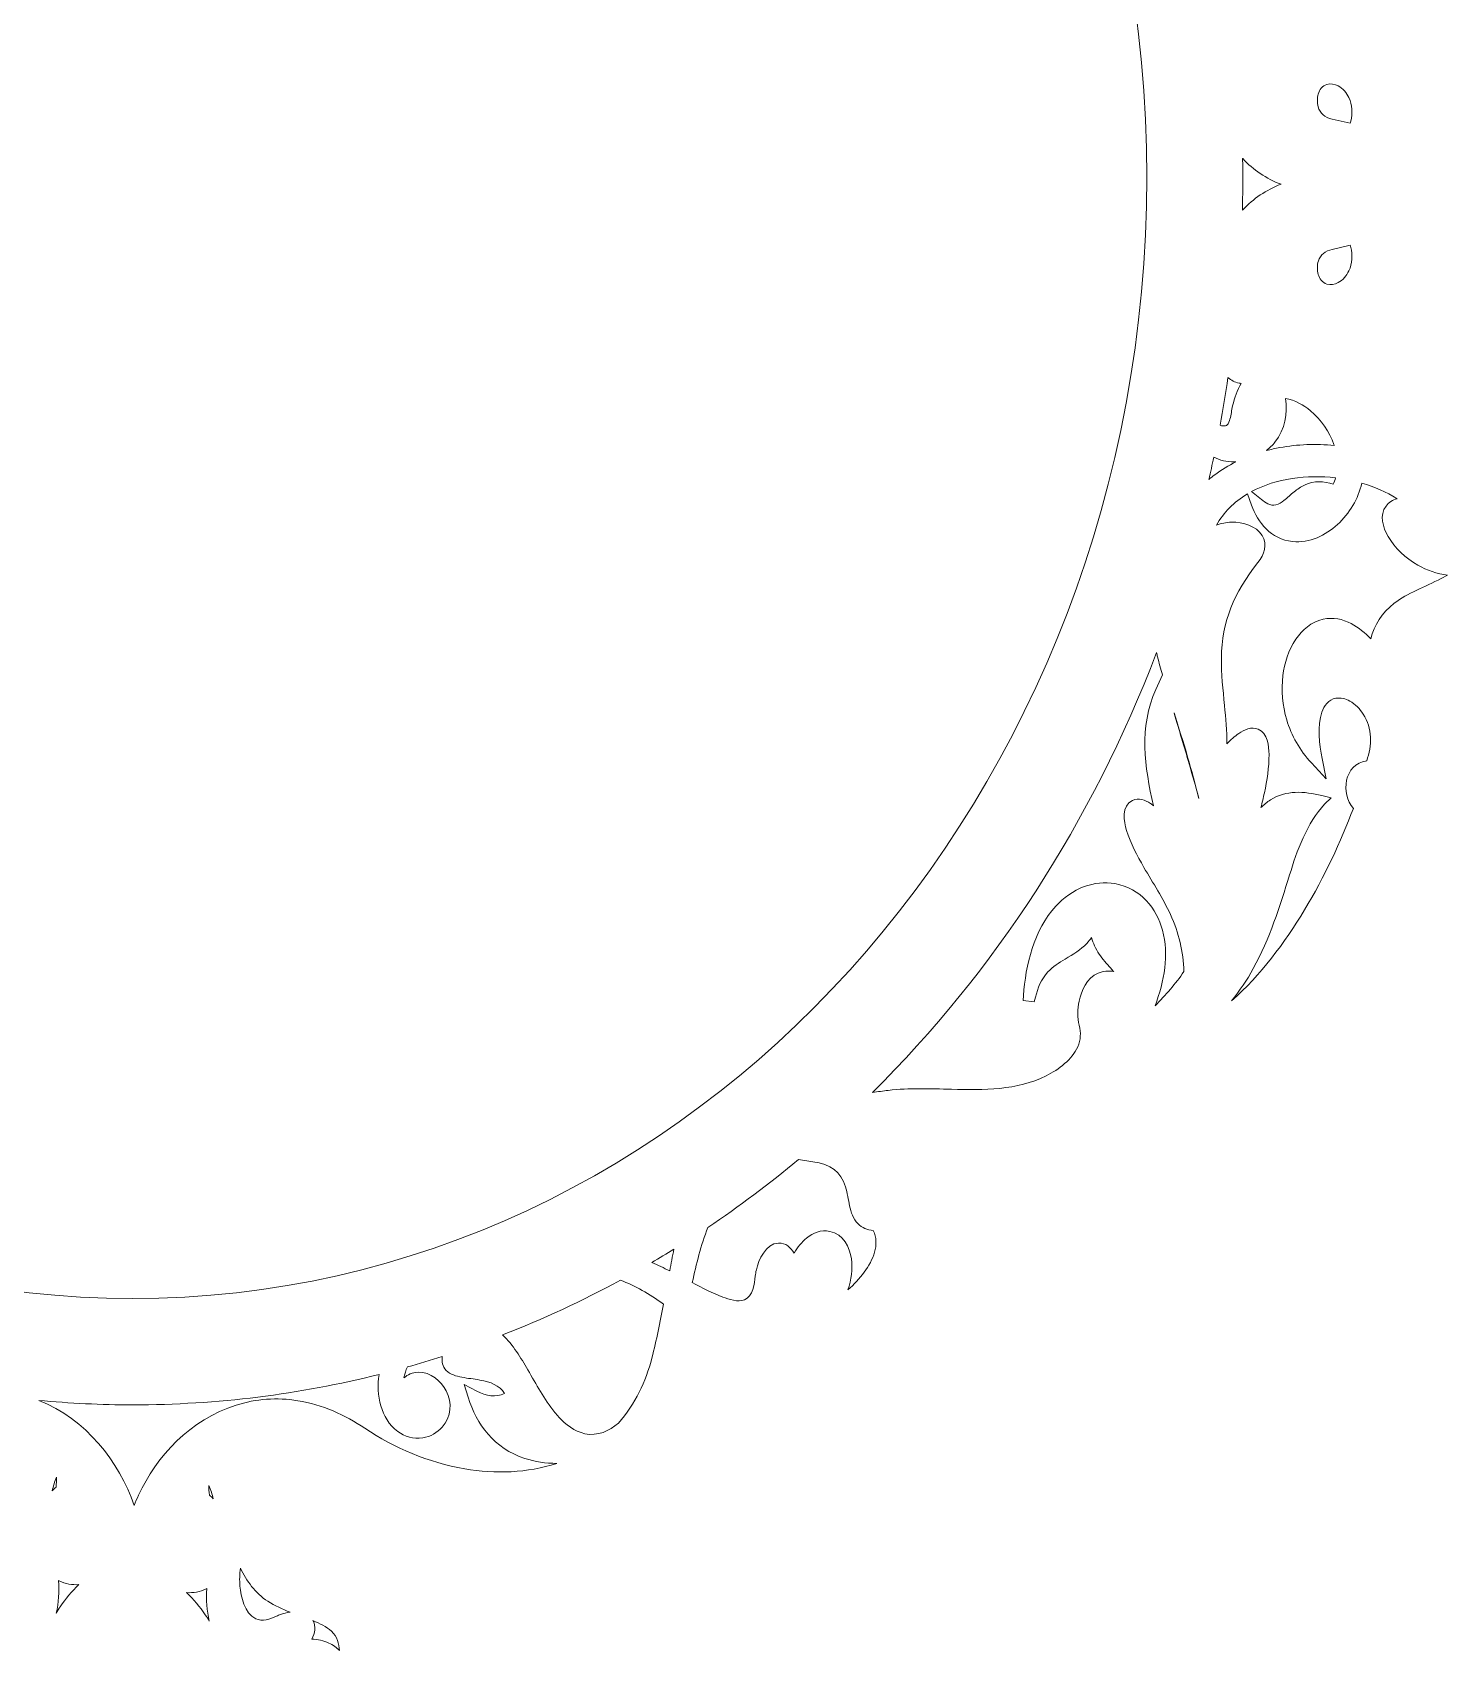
# Model space of a CAD drawing. Header units: millimetres. Extents: x -989 to 989, y -553 to 553.
# Drawn here: x 445.47 to 482.22, y 162.48 to 204.49 of the extents above; entities that cross this region are included whole.
import ezdxf

# ---------------------------------------------------------------- set-up
doc = ezdxf.new("R2010")
doc.units = ezdxf.units.MM
doc.header["$MEASUREMENT"] = 0
doc.layers.add('Camada 1', color=7, linetype='Continuous')

msp = doc.modelspace()

# ---------------------------------------------------------------- linework, layer by layer
at = {"layer": 'Camada 1', "color": 250, "lineweight": 9}
for points, knots in [([(448.0761, 229.8447), (462.6176, 229.8447), (474.4058, 216.8115), (474.4058, 200.7342), (474.4058, 200.7342), (474.4058, 184.6569), (462.6176, 171.6237), (448.0761, 171.6237), (448.0761, 171.6237), (433.5346, 171.6237), (421.7464, 184.6569), (421.7464, 200.7342), (421.7464, 200.7342), (421.7464, 216.8115), (433.5346, 229.8447), (448.0761, 229.8447)], [0, 0, 0, 0, 0.2, 0.2, 0.2, 0.2, 0.4, 0.4, 0.4, 0.4, 0.6, 0.6, 0.6, 0.6, 1, 1, 1, 1]), ([(479.6934, 202.1303), (479.6988, 202.1494), (479.7037, 202.1685), (479.7082, 202.1879), (479.7082, 202.1879), (479.7539, 202.386), (479.7474, 202.6108), (479.656, 202.7985), (479.656, 202.7985), (479.5974, 202.9191), (479.504, 203.0351), (479.3737, 203.1017), (479.3737, 203.1017), (479.2879, 203.1455), (479.1832, 203.1671), (479.0865, 203.1402), (479.0865, 203.1402), (478.9589, 203.1046), (478.8906, 202.9988), (478.8617, 202.8891), (478.8617, 202.8891), (478.8341, 202.7839), (478.83, 202.6668), (478.8589, 202.5616), (478.8589, 202.5616), (478.9061, 202.3898), (479.0298, 202.2826), (479.2227, 202.2383), (479.2227, 202.2383), (479.2227, 202.2383), (479.6934, 202.1303), (479.6934, 202.1303)], [0, 0, 0, 0, 0.1111111, 0.1111111, 0.1111111, 0.1111111, 0.2222222, 0.2222222, 0.2222222, 0.2222222, 0.3333333, 0.3333333, 0.3333333, 0.3333333, 0.4444444, 0.4444444, 0.4444444, 0.4444444, 0.5555556, 0.5555556, 0.5555556, 0.5555556, 0.6666667, 0.6666667, 0.6666667, 0.6666667, 0.7777778, 0.7777778, 0.7777778, 0.7777778, 1, 1, 1, 1]), ([(476.8963, 201.2195), (476.8986, 201.0578), (476.9019, 200.8965), (476.9019, 200.7342), (476.9019, 200.7342), (476.9019, 200.4457), (476.8981, 200.1582), (476.8911, 199.8716), (476.8911, 199.8716), (476.8911, 199.8716), (476.9019, 199.8833), (476.9019, 199.8833), (476.9019, 199.8833), (477.1746, 200.1741), (477.5101, 200.4042), (477.8935, 200.5485), (477.8935, 200.5485), (477.5101, 200.6927), (477.1746, 200.9227), (476.9019, 201.2135), (476.9019, 201.2135), (476.9019, 201.2135), (476.8963, 201.2195), (476.8963, 201.2195)], [0, 0, 0, 0, 0.1428571, 0.1428571, 0.1428571, 0.1428571, 0.2857143, 0.2857143, 0.2857143, 0.2857143, 0.4285714, 0.4285714, 0.4285714, 0.4285714, 0.5714286, 0.5714286, 0.5714286, 0.5714286, 0.7142857, 0.7142857, 0.7142857, 0.7142857, 1, 1, 1, 1]), ([(479.6934, 198.9665), (479.6934, 198.9665), (479.2227, 198.8585), (479.2227, 198.8585), (479.2227, 198.8585), (479.0406, 198.8167), (478.918, 198.7186), (478.8655, 198.5574), (478.8655, 198.5574), (478.8294, 198.4463), (478.8322, 198.3198), (478.8617, 198.2077), (478.8617, 198.2077), (478.8906, 198.0979), (478.9589, 197.9922), (479.0865, 197.9566), (479.0865, 197.9566), (479.1831, 197.9296), (479.2879, 197.9513), (479.3737, 197.9951), (479.3737, 197.9951), (479.504, 198.0617), (479.5974, 198.1777), (479.656, 198.2983), (479.656, 198.2983), (479.7474, 198.486), (479.7539, 198.7108), (479.7082, 198.9089), (479.7082, 198.9089), (479.7037, 198.9283), (479.6988, 198.9474), (479.6934, 198.9665)], [0, 0, 0, 0, 0.1111111, 0.1111111, 0.1111111, 0.1111111, 0.2222222, 0.2222222, 0.2222222, 0.2222222, 0.3333333, 0.3333333, 0.3333333, 0.3333333, 0.4444444, 0.4444444, 0.4444444, 0.4444444, 0.5555556, 0.5555556, 0.5555556, 0.5555556, 0.6666667, 0.6666667, 0.6666667, 0.6666667, 0.7777778, 0.7777778, 0.7777778, 0.7777778, 1, 1, 1, 1]), ([(476.5172, 195.5299), (476.4555, 195.1149), (476.3886, 194.7019), (476.3126, 194.2925), (476.3126, 194.2925), (476.3243, 194.2872), (476.3364, 194.2829), (476.3491, 194.28), (476.3491, 194.28), (476.3831, 194.272), (476.4178, 194.2739), (476.4516, 194.2812), (476.4516, 194.2812), (476.4682, 194.2849), (476.4833, 194.2904), (476.4961, 194.3007), (476.4961, 194.3007), (476.5349, 194.3319), (476.5568, 194.4092), (476.5678, 194.4525), (476.5678, 194.4525), (476.5967, 194.5651), (476.6128, 194.6823), (476.638, 194.7961), (476.638, 194.7961), (476.6854, 195.0096), (476.7555, 195.2009), (476.8621, 195.3787), (476.8621, 195.3787), (476.8425, 195.3805), (476.8227, 195.3833), (476.8029, 195.3872), (476.8029, 195.3872), (476.6922, 195.409), (476.5978, 195.4603), (476.5172, 195.5299)], [0, 0, 0, 0, 0.1, 0.1, 0.1, 0.1, 0.2, 0.2, 0.2, 0.2, 0.3, 0.3, 0.3, 0.3, 0.4, 0.4, 0.4, 0.4, 0.5, 0.5, 0.5, 0.5, 0.6, 0.6, 0.6, 0.6, 0.7, 0.7, 0.7, 0.7, 0.8, 0.8, 0.8, 0.8, 1, 1, 1, 1]), ([(477.5156, 193.6349), (477.6291, 193.6647), (477.7442, 193.6902), (477.8603, 193.7115), (477.8603, 193.7115), (478.3152, 193.795), (478.8076, 193.8179), (479.2751, 193.7657), (479.2751, 193.7657), (479.2722, 193.7745), (479.2691, 193.7834), (479.2661, 193.7923), (479.2661, 193.7923), (479.1528, 194.1182), (478.9372, 194.4354), (478.6566, 194.6693), (478.6566, 194.6693), (478.4815, 194.8154), (478.2529, 194.9495), (478.0092, 194.9911), (478.0092, 194.9911), (478.0716, 194.5958), (478.0018, 194.1897), (477.737, 193.8555), (477.737, 193.8555), (477.6728, 193.7745), (477.5983, 193.7002), (477.5156, 193.6349)], [0, 0, 0, 0, 0.125, 0.125, 0.125, 0.125, 0.25, 0.25, 0.25, 0.25, 0.375, 0.375, 0.375, 0.375, 0.5, 0.5, 0.5, 0.5, 0.625, 0.625, 0.625, 0.625, 0.75, 0.75, 0.75, 0.75, 1, 1, 1, 1]), ([(476.1469, 193.4605), (476.1063, 193.2682), (476.0638, 193.0768), (476.0201, 192.8859), (476.0201, 192.8859), (476.0704, 192.926), (476.1215, 192.9656), (476.1736, 193.0048), (476.1736, 193.0048), (476.3449, 193.1336), (476.5297, 193.2458), (476.7243, 193.3421), (476.7243, 193.3421), (476.7085, 193.3415), (476.6927, 193.3413), (476.6768, 193.3413), (476.6768, 193.3413), (476.4796, 193.3418), (476.3024, 193.3853), (476.1469, 193.4605)], [0, 0, 0, 0, 0.1666667, 0.1666667, 0.1666667, 0.1666667, 0.3333333, 0.3333333, 0.3333333, 0.3333333, 0.5, 0.5, 0.5, 0.5, 0.6666667, 0.6666667, 0.6666667, 0.6666667, 1, 1, 1, 1]), ([(477.1293, 192.5704), (477.1293, 192.5704), (477.3828, 192.366), (477.3828, 192.366), (477.3828, 192.366), (477.4775, 192.2896), (477.6207, 192.1905), (477.7588, 192.2225), (477.7588, 192.2225), (477.8357, 192.2402), (477.9107, 192.2936), (477.9691, 192.3396), (477.9691, 192.3396), (478.0606, 192.4117), (478.1443, 192.492), (478.2351, 192.5652), (478.2351, 192.5652), (478.3172, 192.6313), (478.4045, 192.6925), (478.5025, 192.7392), (478.5025, 192.7392), (478.7542, 192.8591), (479.0061, 192.848), (479.2516, 192.7597), (479.2516, 192.7597), (479.2756, 192.814), (479.2954, 192.8696), (479.3111, 192.9262), (479.3111, 192.9262), (478.5704, 193.0155), (477.7722, 192.9171), (477.1293, 192.5704)], [0, 0, 0, 0, 0.1111111, 0.1111111, 0.1111111, 0.1111111, 0.2222222, 0.2222222, 0.2222222, 0.2222222, 0.3333333, 0.3333333, 0.3333333, 0.3333333, 0.4444444, 0.4444444, 0.4444444, 0.4444444, 0.5555556, 0.5555556, 0.5555556, 0.5555556, 0.6666667, 0.6666667, 0.6666667, 0.6666667, 0.7777778, 0.7777778, 0.7777778, 0.7777778, 1, 1, 1, 1]), ([(482.2208, 190.401), (481.9469, 190.4356), (481.6838, 190.5274), (481.447, 190.6622), (481.447, 190.6622), (481.1306, 190.8423), (480.845, 191.1085), (480.6737, 191.4067), (480.6737, 191.4067), (480.5404, 191.6388), (480.4439, 191.9598), (480.6203, 192.1954), (480.6203, 192.1954), (480.6922, 192.2914), (480.7927, 192.3511), (480.9057, 192.3854), (480.9057, 192.3854), (480.6267, 192.5591), (480.3158, 192.6931), (479.9922, 192.7874), (479.9922, 192.7874), (479.8957, 192.3884), (479.6803, 192.0054), (479.3593, 191.7133), (479.3593, 191.7133), (479.058, 191.4391), (478.6359, 191.2287), (478.1913, 191.2742), (478.1913, 191.2742), (477.6221, 191.3325), (477.2928, 191.7723), (477.1272, 192.2188), (477.1272, 192.2188), (477.1272, 192.2188), (477.02, 192.5081), (477.02, 192.5081), (477.02, 192.5081), (476.669, 192.297), (476.4009, 192.024), (476.2168, 191.7026), (476.2168, 191.7026), (476.3385, 191.7472), (476.4706, 191.7721), (476.6075, 191.7754), (476.6075, 191.7754), (476.9083, 191.7825), (477.2465, 191.6776), (477.401, 191.4336), (477.401, 191.4336), (477.5515, 191.196), (477.4627, 190.9353), (477.296, 190.726), (477.296, 190.726), (476.6733, 189.9443), (476.3548, 189.2062), (476.3453, 188.2466), (476.3453, 188.2466), (476.3412, 187.8371), (476.3877, 187.4269), (476.4268, 187.0192), (476.4268, 187.0192), (476.4588, 186.6865), (476.4847, 186.3571), (476.491, 186.0255), (476.491, 186.0255), (476.5873, 186.1241), (476.6899, 186.2168), (476.7957, 186.2906), (476.7957, 186.2906), (476.9354, 186.3879), (477.1232, 186.4761), (477.3013, 186.4043), (477.3013, 186.4043), (477.5527, 186.3028), (477.5795, 185.9574), (477.582, 185.7467), (477.582, 185.7467), (477.5858, 185.4202), (477.5296, 185.0704), (477.462, 184.7499), (477.462, 184.7499), (477.4354, 184.6238), (477.4054, 184.4951), (477.3716, 184.3662), (477.3716, 184.3662), (477.449, 184.4418), (477.5311, 184.5113), (477.6212, 184.5691), (477.6212, 184.5691), (478.0221, 184.8261), (478.4953, 184.7896), (478.9496, 184.6815), (478.9496, 184.6815), (478.9496, 184.6815), (479.1938, 184.6234), (479.1938, 184.6234), (479.1938, 184.6234), (479.1938, 184.6234), (479.0273, 184.4544), (479.0273, 184.4544), (479.0273, 184.4544), (478.5677, 183.988), (478.3014, 183.2141), (478.118, 182.6258), (478.118, 182.6258), (477.8615, 181.8031), (477.5995, 180.9616), (477.1747, 180.1927), (477.1747, 180.1927), (477.0073, 179.8898), (476.8201, 179.6097), (476.6118, 179.3474), (476.6118, 179.3474), (478.1137, 180.7112), (479.1092, 182.6213), (479.7739, 184.3464), (479.7739, 184.3464), (479.4343, 184.7234), (479.5285, 185.5022), (480.1182, 185.5799), (480.1182, 185.5799), (480.261, 185.9778), (480.2663, 186.4224), (480.0298, 186.7937), (480.0298, 186.7937), (479.9451, 186.9267), (479.8254, 187.0519), (479.6776, 187.1324), (479.6776, 187.1324), (479.5722, 187.1897), (479.4441, 187.2277), (479.3198, 187.2066), (479.3198, 187.2066), (479.1209, 187.1729), (479.0112, 187.0012), (478.9547, 186.8436), (478.9547, 186.8436), (478.8268, 186.4862), (478.8851, 186.0033), (478.9601, 185.6421), (478.9601, 185.6421), (478.9601, 185.6421), (479.0701, 185.1125), (479.0701, 185.1125), (479.0701, 185.1125), (479.0701, 185.1125), (478.6838, 185.5277), (478.6838, 185.5277), (478.6838, 185.5277), (478.3793, 185.855), (478.1639, 186.2373), (478.0416, 186.6471), (478.0416, 186.6471), (477.931, 187.0176), (477.8964, 187.4111), (477.9441, 187.7923), (477.9441, 187.7923), (477.9848, 188.1173), (478.0891, 188.457), (478.28, 188.7389), (478.28, 188.7389), (478.4409, 188.9765), (478.6768, 189.1883), (478.9885, 189.257), (478.9885, 189.257), (479.2441, 189.3133), (479.4945, 189.2606), (479.7185, 189.1447), (479.7185, 189.1447), (479.9091, 189.046), (480.078, 188.9041), (480.2242, 188.749), (480.2242, 188.749), (480.3223, 189.1043), (480.5001, 189.4185), (480.8336, 189.672), (480.8336, 189.672), (481.0076, 189.8042), (481.2049, 189.9077), (481.4057, 190.0041), (481.4057, 190.0041), (481.6213, 190.1077), (481.8401, 190.2043), (482.0523, 190.3139), (482.0523, 190.3139), (482.0523, 190.3139), (482.2208, 190.401), (482.2208, 190.401)], [0, 0, 0, 0, 0.0208333, 0.0208333, 0.0208333, 0.0208333, 0.0416667, 0.0416667, 0.0416667, 0.0416667, 0.0625, 0.0625, 0.0625, 0.0625, 0.0833333, 0.0833333, 0.0833333, 0.0833333, 0.1041667, 0.1041667, 0.1041667, 0.1041667, 0.125, 0.125, 0.125, 0.125, 0.1458333, 0.1458333, 0.1458333, 0.1458333, 0.1666667, 0.1666667, 0.1666667, 0.1666667, 0.1875, 0.1875, 0.1875, 0.1875, 0.2083333, 0.2083333, 0.2083333, 0.2083333, 0.2291667, 0.2291667, 0.2291667, 0.2291667, 0.25, 0.25, 0.25, 0.25, 0.2708333, 0.2708333, 0.2708333, 0.2708333, 0.2916667, 0.2916667, 0.2916667, 0.2916667, 0.3125, 0.3125, 0.3125, 0.3125, 0.3333333, 0.3333333, 0.3333333, 0.3333333, 0.3541667, 0.3541667, 0.3541667, 0.3541667, 0.375, 0.375, 0.375, 0.375, 0.3958333, 0.3958333, 0.3958333, 0.3958333, 0.4166667, 0.4166667, 0.4166667, 0.4166667, 0.4375, 0.4375, 0.4375, 0.4375, 0.4583333, 0.4583333, 0.4583333, 0.4583333, 0.4791667, 0.4791667, 0.4791667, 0.4791667, 0.5, 0.5, 0.5, 0.5, 0.5208333, 0.5208333, 0.5208333, 0.5208333, 0.5416667, 0.5416667, 0.5416667, 0.5416667, 0.5625, 0.5625, 0.5625, 0.5625, 0.5833333, 0.5833333, 0.5833333, 0.5833333, 0.6041667, 0.6041667, 0.6041667, 0.6041667, 0.625, 0.625, 0.625, 0.625, 0.6458333, 0.6458333, 0.6458333, 0.6458333, 0.6666667, 0.6666667, 0.6666667, 0.6666667, 0.6875, 0.6875, 0.6875, 0.6875, 0.7083333, 0.7083333, 0.7083333, 0.7083333, 0.7291667, 0.7291667, 0.7291667, 0.7291667, 0.75, 0.75, 0.75, 0.75, 0.7708333, 0.7708333, 0.7708333, 0.7708333, 0.7916667, 0.7916667, 0.7916667, 0.7916667, 0.8125, 0.8125, 0.8125, 0.8125, 0.8333333, 0.8333333, 0.8333333, 0.8333333, 0.8541667, 0.8541667, 0.8541667, 0.8541667, 0.875, 0.875, 0.875, 0.875, 0.8958333, 0.8958333, 0.8958333, 0.8958333, 0.9166667, 0.9166667, 0.9166667, 0.9166667, 0.9375, 0.9375, 0.9375, 0.9375, 0.9583333, 0.9583333, 0.9583333, 0.9583333, 1, 1, 1, 1]), ([(474.6602, 188.3928), (472.9884, 183.9972), (470.4508, 180.1036), (467.2834, 176.972), (467.2834, 176.972), (467.4214, 176.9917), (467.5593, 177.0096), (467.6966, 177.0263), (467.6966, 177.0263), (468.2377, 177.0921), (468.7909, 177.0701), (469.3352, 177.0563), (469.3352, 177.0563), (470.1708, 177.035), (471.0419, 177.0246), (471.7915, 177.4033), (471.7915, 177.4033), (472.1296, 177.5741), (472.4708, 177.8268), (472.6141, 178.1575), (472.6141, 178.1575), (472.6929, 178.3394), (472.7033, 178.526), (472.654, 178.7154), (472.654, 178.7154), (472.603, 178.9117), (472.6122, 179.1468), (472.6522, 179.3441), (472.6522, 179.3441), (472.7073, 179.6154), (472.8479, 179.9418), (473.1451, 180.0705), (473.1451, 180.0705), (473.2793, 180.1286), (473.4162, 180.1352), (473.5484, 180.1097), (473.5484, 180.1097), (473.5229, 180.1387), (473.4972, 180.1673), (473.4716, 180.1959), (473.4716, 180.1959), (473.3653, 180.3148), (473.2612, 180.433), (473.1738, 180.564), (473.1738, 180.564), (473.0799, 180.7047), (473.0152, 180.8474), (472.9755, 180.9935), (472.9755, 180.9935), (472.9378, 180.9411), (472.8962, 180.8906), (472.8502, 180.8423), (472.8502, 180.8423), (472.687, 180.6706), (472.5007, 180.559), (472.2927, 180.4366), (472.2927, 180.4366), (472.124, 180.3372), (471.9681, 180.241), (471.8388, 180.1), (471.8388, 180.1), (471.6669, 179.9125), (471.5745, 179.6812), (471.5174, 179.4476), (471.5174, 179.4476), (471.5174, 179.4476), (471.4866, 179.321), (471.4866, 179.321), (471.4866, 179.321), (471.4866, 179.321), (471.1974, 179.3564), (471.1974, 179.3564), (471.1974, 179.3564), (471.1974, 179.3564), (471.2063, 179.4857), (471.2063, 179.4857), (471.2063, 179.4857), (471.2602, 180.2715), (471.4717, 181.1863), (472.0483, 181.8111), (472.0483, 181.8111), (472.247, 182.0264), (472.4938, 182.2097), (472.7852, 182.3171), (472.7852, 182.3171), (473.0386, 182.4105), (473.3126, 182.4408), (473.5827, 182.3934), (473.5827, 182.3934), (474.2539, 182.2757), (474.6642, 181.7473), (474.8154, 181.1874), (474.8154, 181.1874), (474.9869, 180.5521), (474.8643, 179.8574), (474.6218, 179.2225), (474.6218, 179.2225), (474.8995, 179.4999), (475.156, 179.7947), (475.372, 180.1095), (475.372, 180.1095), (475.3578, 180.6306), (475.2439, 181.1097), (475.0224, 181.5939), (475.0224, 181.5939), (474.8285, 182.0176), (474.5699, 182.4077), (474.3342, 182.8127), (474.3342, 182.8127), (474.1533, 183.1233), (473.9926, 183.4369), (473.8827, 183.7737), (473.8827, 183.7737), (473.8093, 183.9988), (473.746, 184.4176), (474.0339, 184.5519), (474.0339, 184.5519), (474.194, 184.6266), (474.3692, 184.5622), (474.503, 184.4746), (474.503, 184.4746), (474.5298, 184.457), (474.5563, 184.4378), (474.5824, 184.4174), (474.5824, 184.4174), (474.3491, 185.4227), (474.2023, 186.4505), (474.6446, 187.4365), (474.6446, 187.4365), (474.6446, 187.4365), (474.8141, 187.8142), (474.8141, 187.8142), (474.8141, 187.8142), (474.7698, 187.9685), (474.7277, 188.1232), (474.6885, 188.2785), (474.6885, 188.2785), (474.6789, 188.3165), (474.6695, 188.3546), (474.6602, 188.3928)], [0, 0, 0, 0, 0.0277778, 0.0277778, 0.0277778, 0.0277778, 0.0555556, 0.0555556, 0.0555556, 0.0555556, 0.0833333, 0.0833333, 0.0833333, 0.0833333, 0.1111111, 0.1111111, 0.1111111, 0.1111111, 0.1388889, 0.1388889, 0.1388889, 0.1388889, 0.1666667, 0.1666667, 0.1666667, 0.1666667, 0.1944444, 0.1944444, 0.1944444, 0.1944444, 0.2222222, 0.2222222, 0.2222222, 0.2222222, 0.25, 0.25, 0.25, 0.25, 0.2777778, 0.2777778, 0.2777778, 0.2777778, 0.3055556, 0.3055556, 0.3055556, 0.3055556, 0.3333333, 0.3333333, 0.3333333, 0.3333333, 0.3611111, 0.3611111, 0.3611111, 0.3611111, 0.3888889, 0.3888889, 0.3888889, 0.3888889, 0.4166667, 0.4166667, 0.4166667, 0.4166667, 0.4444444, 0.4444444, 0.4444444, 0.4444444, 0.4722222, 0.4722222, 0.4722222, 0.4722222, 0.5, 0.5, 0.5, 0.5, 0.5277778, 0.5277778, 0.5277778, 0.5277778, 0.5555556, 0.5555556, 0.5555556, 0.5555556, 0.5833333, 0.5833333, 0.5833333, 0.5833333, 0.6111111, 0.6111111, 0.6111111, 0.6111111, 0.6388889, 0.6388889, 0.6388889, 0.6388889, 0.6666667, 0.6666667, 0.6666667, 0.6666667, 0.6944444, 0.6944444, 0.6944444, 0.6944444, 0.7222222, 0.7222222, 0.7222222, 0.7222222, 0.75, 0.75, 0.75, 0.75, 0.7777778, 0.7777778, 0.7777778, 0.7777778, 0.8055556, 0.8055556, 0.8055556, 0.8055556, 0.8333333, 0.8333333, 0.8333333, 0.8333333, 0.8611111, 0.8611111, 0.8611111, 0.8611111, 0.8888889, 0.8888889, 0.8888889, 0.8888889, 0.9166667, 0.9166667, 0.9166667, 0.9166667, 0.9444444, 0.9444444, 0.9444444, 0.9444444, 1, 1, 1, 1]), ([(475.1158, 186.8281), (475.2462, 186.3863), (475.3794, 185.9451), (475.5083, 185.5029), (475.5083, 185.5029), (475.5957, 185.2033), (475.6813, 184.9027), (475.7612, 184.6009), (475.7612, 184.6009), (475.6726, 184.9617), (475.5732, 185.3207), (475.4696, 185.6781), (475.4696, 185.6781), (475.3579, 186.063), (475.2366, 186.4455), (475.1158, 186.8281)], [0, 0, 0, 0, 0.2, 0.2, 0.2, 0.2, 0.4, 0.4, 0.4, 0.4, 0.6, 0.6, 0.6, 0.6, 1, 1, 1, 1]), ([(463.0125, 173.4708), (462.8302, 173.0041), (462.7075, 172.5156), (462.6062, 172.0375), (462.6062, 172.0375), (462.8617, 171.9025), (463.1301, 171.7609), (463.3999, 171.6599), (463.3999, 171.6599), (463.5503, 171.6036), (463.7986, 171.524), (463.9598, 171.5865), (463.9598, 171.5865), (464.1768, 171.6705), (464.2258, 172.0232), (464.242, 172.2002), (464.242, 172.2002), (464.2473, 172.2574), (464.2566, 172.3144), (464.2694, 172.3706), (464.2694, 172.3706), (464.3249, 172.6155), (464.5084, 173.0508), (464.8476, 173.0638), (464.8476, 173.0638), (465.0334, 173.071), (465.1627, 172.9497), (465.2525, 172.8031), (465.2525, 172.8031), (465.3389, 172.9496), (465.4455, 173.088), (465.5761, 173.1943), (465.5761, 173.1943), (465.7398, 173.3275), (465.9511, 173.4136), (466.1759, 173.367), (466.1759, 173.367), (466.5322, 173.2932), (466.6962, 172.948), (466.7386, 172.6568), (466.7386, 172.6568), (466.7775, 172.3901), (466.7365, 172.1115), (466.6496, 171.8456), (466.6496, 171.8456), (466.8047, 171.9871), (466.9492, 172.1423), (467.0703, 172.3072), (467.0703, 172.3072), (467.302, 172.6228), (467.4826, 173.0245), (467.3054, 173.388), (467.3054, 173.388), (467.1541, 173.4079), (467.0166, 173.4613), (466.9095, 173.5663), (466.9095, 173.5663), (466.7804, 173.693), (466.7277, 173.8641), (466.6921, 174.0279), (466.6921, 174.0279), (466.6563, 174.1924), (466.6357, 174.3596), (466.5869, 174.5217), (466.5869, 174.5217), (466.465, 174.9267), (466.1986, 175.1039), (465.7348, 175.1728), (465.7348, 175.1728), (465.7348, 175.1728), (465.3616, 175.2282), (465.3616, 175.2282), (465.3616, 175.2282), (464.6067, 174.6011), (463.8226, 174.0146), (463.0125, 173.4708)], [0, 0, 0, 0, 0.05, 0.05, 0.05, 0.05, 0.1, 0.1, 0.1, 0.1, 0.15, 0.15, 0.15, 0.15, 0.2, 0.2, 0.2, 0.2, 0.25, 0.25, 0.25, 0.25, 0.3, 0.3, 0.3, 0.3, 0.35, 0.35, 0.35, 0.35, 0.4, 0.4, 0.4, 0.4, 0.45, 0.45, 0.45, 0.45, 0.5, 0.5, 0.5, 0.5, 0.55, 0.55, 0.55, 0.55, 0.6, 0.6, 0.6, 0.6, 0.65, 0.65, 0.65, 0.65, 0.7, 0.7, 0.7, 0.7, 0.75, 0.75, 0.75, 0.75, 0.8, 0.8, 0.8, 0.8, 0.85, 0.85, 0.85, 0.85, 0.9, 0.9, 0.9, 0.9, 1, 1, 1, 1]), ([(462.1305, 172.9048), (461.9397, 172.7872), (461.748, 172.6711), (461.5546, 172.558), (461.5546, 172.558), (461.7132, 172.4903), (461.8688, 172.4165), (462.0194, 172.3415), (462.0194, 172.3415), (462.0539, 172.528), (462.0898, 172.7166), (462.1305, 172.9048)], [0, 0, 0, 0, 0.25, 0.25, 0.25, 0.25, 0.5, 0.5, 0.5, 0.5, 1, 1, 1, 1]), ([(460.7401, 172.0984), (459.7503, 171.5629), (458.7292, 171.0877), (457.6798, 170.6781), (457.6798, 170.6781), (457.9559, 170.4156), (458.1521, 170.09), (458.335, 169.7727), (458.335, 169.7727), (458.5542, 169.3927), (458.7606, 169.0195), (459.037, 168.6678), (459.037, 168.6678), (459.0699, 168.626), (459.1044, 168.5851), (459.1407, 168.5455), (459.1407, 168.5455), (459.3124, 168.3578), (459.5461, 168.1734), (459.817, 168.1147), (459.817, 168.1147), (460.1542, 168.0416), (460.4489, 168.1877), (460.6872, 168.389), (460.6872, 168.389), (461.1229, 168.8847), (461.3997, 169.4692), (461.5572, 170.0795), (461.5572, 170.0795), (461.677, 170.5439), (461.7718, 171.0103), (461.8606, 171.4797), (461.8606, 171.4797), (461.4875, 171.7368), (461.1259, 171.9602), (460.7401, 172.0984)], [0, 0, 0, 0, 0.1, 0.1, 0.1, 0.1, 0.2, 0.2, 0.2, 0.2, 0.3, 0.3, 0.3, 0.3, 0.4, 0.4, 0.4, 0.4, 0.5, 0.5, 0.5, 0.5, 0.6, 0.6, 0.6, 0.6, 0.7, 0.7, 0.7, 0.7, 0.8, 0.8, 0.8, 0.8, 1, 1, 1, 1]), ([(456.113, 170.1209), (455.8134, 170.0249), (455.512, 169.9335), (455.2084, 169.848), (455.2084, 169.848), (455.167, 169.7561), (455.1373, 169.6605), (455.1188, 169.5632), (455.1188, 169.5632), (455.214, 169.6482), (455.3346, 169.705), (455.4864, 169.7102), (455.4864, 169.7102), (455.8162, 169.7216), (456.09, 169.4717), (456.2168, 169.2235), (456.2168, 169.2235), (456.3755, 168.9127), (456.3484, 168.5582), (456.1099, 168.2849), (456.1099, 168.2849), (455.9844, 168.1411), (455.809, 168.0397), (455.6057, 168.0091), (455.6057, 168.0091), (455.3701, 167.9738), (455.1402, 168.0392), (454.9566, 168.1716), (454.9566, 168.1716), (454.7278, 168.3366), (454.5928, 168.5847), (454.5216, 168.8341), (454.5216, 168.8341), (454.4441, 169.1058), (454.4283, 169.3839), (454.4739, 169.6531), (454.4739, 169.6531), (452.4161, 169.1372), (450.275, 168.864), (448.0761, 168.864), (448.0761, 168.864), (447.2535, 168.864), (446.4394, 168.9037), (445.6345, 168.9789), (445.6345, 168.9789), (446.8555, 168.4965), (447.7303, 167.3912), (448.1136, 166.2518), (448.1136, 166.2518), (448.1487, 166.3419), (448.1868, 166.4312), (448.2276, 166.5193), (448.2276, 166.5193), (448.6942, 167.5269), (449.5759, 168.4828), (450.7605, 168.8561), (450.7605, 168.8561), (451.2781, 169.0192), (451.8211, 169.0581), (452.3617, 168.9716), (452.3617, 168.9716), (453.0021, 168.8691), (453.5884, 168.6009), (454.1047, 168.2555), (454.1047, 168.2555), (454.8663, 167.7459), (455.7574, 167.3649), (456.6967, 167.204), (456.6967, 167.204), (457.4906, 167.0681), (458.3264, 167.092), (459.0875, 167.3437), (459.0875, 167.3437), (458.8045, 167.3451), (458.523, 167.3862), (458.2602, 167.4728), (458.2602, 167.4728), (457.4586, 167.7369), (457.0039, 168.3516), (456.7842, 169.0604), (456.7842, 169.0604), (456.7842, 169.0604), (456.6818, 169.3906), (456.6818, 169.3906), (456.6818, 169.3906), (456.6818, 169.3906), (457.0153, 169.2183), (457.0153, 169.2183), (457.0153, 169.2183), (457.2592, 169.0923), (457.4975, 169.0522), (457.7331, 169.1582), (457.7331, 169.1582), (457.5959, 169.3708), (457.37, 169.457), (457.0879, 169.5083), (457.0879, 169.5083), (456.9344, 169.5362), (456.778, 169.5509), (456.6249, 169.5798), (456.6249, 169.5798), (456.4754, 169.608), (456.3198, 169.6527), (456.2167, 169.7589), (456.2167, 169.7589), (456.1189, 169.8596), (456.0964, 169.9879), (456.113, 170.1209)], [0, 0, 0, 0, 0.0357143, 0.0357143, 0.0357143, 0.0357143, 0.0714286, 0.0714286, 0.0714286, 0.0714286, 0.1071429, 0.1071429, 0.1071429, 0.1071429, 0.1428571, 0.1428571, 0.1428571, 0.1428571, 0.1785714, 0.1785714, 0.1785714, 0.1785714, 0.2142857, 0.2142857, 0.2142857, 0.2142857, 0.25, 0.25, 0.25, 0.25, 0.2857143, 0.2857143, 0.2857143, 0.2857143, 0.3214286, 0.3214286, 0.3214286, 0.3214286, 0.3571429, 0.3571429, 0.3571429, 0.3571429, 0.3928571, 0.3928571, 0.3928571, 0.3928571, 0.4285714, 0.4285714, 0.4285714, 0.4285714, 0.4642857, 0.4642857, 0.4642857, 0.4642857, 0.5, 0.5, 0.5, 0.5, 0.5357143, 0.5357143, 0.5357143, 0.5357143, 0.5714286, 0.5714286, 0.5714286, 0.5714286, 0.6071429, 0.6071429, 0.6071429, 0.6071429, 0.6428571, 0.6428571, 0.6428571, 0.6428571, 0.6785714, 0.6785714, 0.6785714, 0.6785714, 0.7142857, 0.7142857, 0.7142857, 0.7142857, 0.75, 0.75, 0.75, 0.75, 0.7857143, 0.7857143, 0.7857143, 0.7857143, 0.8214286, 0.8214286, 0.8214286, 0.8214286, 0.8571429, 0.8571429, 0.8571429, 0.8571429, 0.8928571, 0.8928571, 0.8928571, 0.8928571, 0.9285714, 0.9285714, 0.9285714, 0.9285714, 1, 1, 1, 1]), ([(446.0854, 166.7299), (446.0958, 166.8139), (446.1003, 166.8986), (446.0985, 166.9832), (446.0985, 166.9832), (446.0487, 166.8677), (446.0108, 166.7512), (445.9832, 166.632), (445.9832, 166.632), (446.0156, 166.6658), (446.0497, 166.6985), (446.0854, 166.7299)], [0, 0, 0, 0, 0.25, 0.25, 0.25, 0.25, 0.5, 0.5, 0.5, 0.5, 1, 1, 1, 1]), ([(450.0668, 166.5209), (450.1025, 166.4894), (450.1366, 166.4568), (450.169, 166.423), (450.169, 166.423), (450.1414, 166.5422), (450.1034, 166.6587), (450.0537, 166.7741), (450.0537, 166.7741), (450.0518, 166.6896), (450.0564, 166.6049), (450.0668, 166.5209)], [0, 0, 0, 0, 0.25, 0.25, 0.25, 0.25, 0.5, 0.5, 0.5, 0.5, 1, 1, 1, 1]), ([(446.0879, 163.4554), (446.1204, 163.5122), (446.155, 163.5681), (446.192, 163.6233), (446.192, 163.6233), (446.3295, 163.8287), (446.4959, 164.0195), (446.6786, 164.1977), (446.6786, 164.1977), (446.5059, 164.1871), (446.3311, 164.2146), (446.1625, 164.2963), (446.1625, 164.2963), (446.1593, 164.2979), (446.156, 164.2995), (446.1528, 164.3011), (446.1528, 164.3011), (446.1757, 164.014), (446.1518, 163.7305), (446.0879, 163.4554)], [0, 0, 0, 0, 0.1666667, 0.1666667, 0.1666667, 0.1666667, 0.3333333, 0.3333333, 0.3333333, 0.3333333, 0.5, 0.5, 0.5, 0.5, 0.6666667, 0.6666667, 0.6666667, 0.6666667, 1, 1, 1, 1]), ([(452.1659, 163.4807), (451.9635, 163.5589), (451.7672, 163.6464), (451.5857, 163.7643), (451.5857, 163.7643), (451.2546, 163.9794), (451.031, 164.2893), (450.8735, 164.6251), (450.8735, 164.6251), (450.8505, 164.4712), (450.8474, 164.3111), (450.8603, 164.158), (450.8603, 164.158), (450.8822, 163.8988), (450.9796, 163.4454), (451.2698, 163.3123), (451.2698, 163.3123), (451.4445, 163.2322), (451.649, 163.2985), (451.8076, 163.3778), (451.8076, 163.3778), (451.8405, 163.3943), (451.8745, 163.4089), (451.9093, 163.4217), (451.9093, 163.4217), (451.9867, 163.4501), (452.0751, 163.4712), (452.1659, 163.4807)], [0, 0, 0, 0, 0.125, 0.125, 0.125, 0.125, 0.25, 0.25, 0.25, 0.25, 0.375, 0.375, 0.375, 0.375, 0.5, 0.5, 0.5, 0.5, 0.625, 0.625, 0.625, 0.625, 0.75, 0.75, 0.75, 0.75, 1, 1, 1, 1]), ([(450.0643, 163.2463), (450.0004, 163.5215), (449.9765, 163.8049), (449.9994, 164.092), (449.9994, 164.092), (449.9961, 164.0904), (449.9929, 164.0888), (449.9896, 164.0873), (449.9896, 164.0873), (449.821, 164.0056), (449.6463, 163.978), (449.4735, 163.9887), (449.4735, 163.9887), (449.6562, 163.8104), (449.8227, 163.6197), (449.9602, 163.4143), (449.9602, 163.4143), (449.9971, 163.3591), (450.0317, 163.3031), (450.0643, 163.2463)], [0, 0, 0, 0, 0.1666667, 0.1666667, 0.1666667, 0.1666667, 0.3333333, 0.3333333, 0.3333333, 0.3333333, 0.5, 0.5, 0.5, 0.5, 0.6666667, 0.6666667, 0.6666667, 0.6666667, 1, 1, 1, 1]), ([(453.4447, 162.4833), (453.4385, 162.6668), (453.3841, 162.8423), (453.235, 162.9851), (453.235, 162.9851), (453.1111, 163.1037), (452.9337, 163.1909), (452.7565, 163.2622), (452.7565, 163.2622), (452.8443, 163.1149), (452.804, 162.9389), (452.724, 162.7811), (452.724, 162.7811), (452.8793, 162.7737), (453.0328, 162.7438), (453.1717, 162.6808), (453.1717, 162.6808), (453.2796, 162.6319), (453.3726, 162.5652), (453.4447, 162.4833)], [0, 0, 0, 0, 0.1666667, 0.1666667, 0.1666667, 0.1666667, 0.3333333, 0.3333333, 0.3333333, 0.3333333, 0.5, 0.5, 0.5, 0.5, 0.6666667, 0.6666667, 0.6666667, 0.6666667, 1, 1, 1, 1])]:
    msp.add_open_spline(points, degree=3, knots=knots, dxfattribs=at)

doc.saveas('drawing.dxf')
